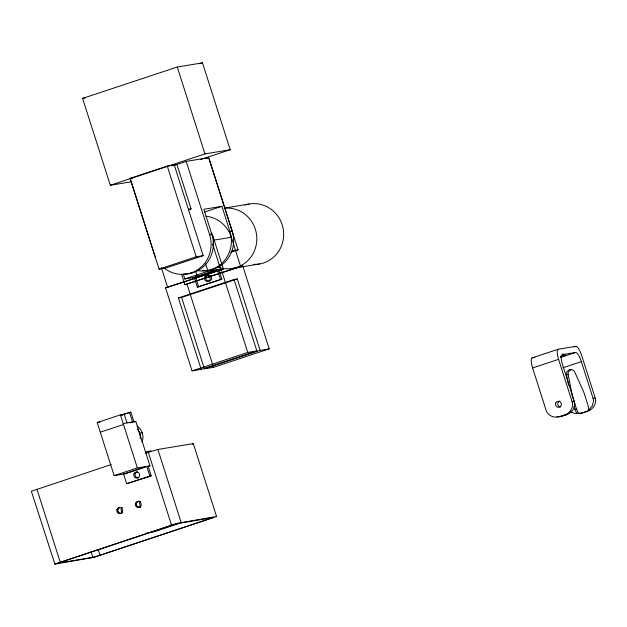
<?xml version="1.0" encoding="UTF-8"?>
<svg xmlns="http://www.w3.org/2000/svg" width="627" height="627" viewBox="0 0 627 627"><rect width="100%" height="100%" fill="white"/><g stroke="black" fill="none" stroke-linecap="round" stroke-linejoin="round"><path stroke-width="0.94" d="M568.611 385.229L566.518 374.711A4.052 3.911 80.6 0 1 569.12 370.079L569.943 369.805A4.052 3.911 80.6 0 1 574.716 371.991L583.878 392.4L587.883 404.948L588.847 409.784L592.256 405.912L593.503 401.217A8.802 8.48 80.6 0 0 593.071 398.349L581.37 361.669A10.142 2.688 71.7 0 0 575.602 352.468L562.184 354.694A10.142 2.688 71.7 0 0 562.576 364.789L574.285 401.468C575.751 405.959 573.297 410.951 569.394 413.342A13.676 13.175 80.6 0 1 566.534 414.706L562.207 416.14A13.676 13.175 80.6 0 1 559.104 416.751L556.886 416.712M565.099 355.007L560.953 356.434M192.223 444.214L193.602 443.579L157.636 449.496L145.503 453.196M560.953 356.959L562.552 356.34L560.789 356.787M111.167 464.568L31.35 491.278L54.902 564.128L94.034 557.278L216.848 516.429L177.417 523.279L54.902 564.128M131.811 181.705L110.321 185.263L82.592 98.4L177.253 67.034L202.482 62.849L230.203 149.72L200.507 159.556M199.7 63.774L202.482 62.849M171.461 165.849L174.243 164.932L203.195 255.659L166.077 267.956L159.101 269.116L130.142 178.389L167.26 166.084L176.924 164.486L191.094 208.885L188.312 209.802M110.321 185.263L204.974 153.897L230.203 149.72M175.074 165.097L186.203 161.405L208.76 157.675L232.17 231.026A30.417 29.304 80.6 0 1 202.67 270.566M206.902 158.286L208.76 157.675M204.269 212.145L221.903 206.307L229.913 231.402A30.417 29.304 80.6 0 1 197.497 270.582M159.101 269.116L196.22 256.811L203.195 255.659M230.673 252.336L238.095 249.875L209.144 159.148M183.335 274.336L184.808 278.96L208.007 271.272L220.626 269.179L212.733 244.467M184.808 278.96L197.427 276.868L220.626 269.179M201.181 369.366L178.389 297.943L234.067 279.493L256.858 350.916L201.181 369.366L192.05 370.878L165.567 287.871L223.392 269.061L214.152 240.11A30.417 29.304 80.6 0 0 211.048 233.315M165.567 287.871L223.392 269.061M181.712 274.712L184.894 284.666L242.72 265.864L269.21 348.871L213.533 367.32L204.402 368.833L181.611 297.41L178.389 297.943M184.894 284.666L242.72 265.864M220.485 279.368L217.404 269.712L194.198 277.4L197.286 287.056L221.825 279.148L218.745 269.492L195.546 277.181L198.626 286.829L221.825 279.148M181.611 297.41L237.288 278.96L260.08 350.383L269.21 348.871M192.05 370.878L247.736 352.429L256.858 350.916M204.402 368.833L260.08 350.383M145.315 467.076L124.898 473.847L114.161 475.627L97.216 422.535L120.423 414.855L124.177 414.228L126.952 422.911M120.227 415.403L130.847 412.104L133.927 421.759M120.462 415.458L124.177 414.228M120.643 415.489L130.847 412.104M100.296 432.191L123.503 424.503M129.805 422.904L132.587 421.979L129.507 412.331M134.021 422.042L135.808 421.446L149.978 465.845L148.121 466.457M114.161 475.627L137.36 467.938L149.978 465.845M149.837 476.034L146.757 466.378L123.558 474.067L126.638 483.715L151.178 475.807L148.097 466.159M151.178 475.807L126.638 483.715M562.207 416.14L560.06 416.493A13.676 13.175 80.6 0 1 556.956 417.112C552.434 417.527 547.536 414.917 546.148 410.434L532.597 367.963A10.142 2.688 71.7 0 1 532.198 357.868L558.187 349.255L575.899 346.316A10.142 2.688 71.7 0 1 581.668 355.525L595.219 397.996C596.685 402.487 594.239 407.479 590.336 409.878A13.676 13.175 80.6 0 1 587.475 411.234L583.141 412.668A13.676 13.175 80.6 0 1 580.046 413.287L577.828 413.24M574.05 346.935L575.899 346.316M560.757 357.39L575.602 352.468M532.597 367.963L558.579 359.349A10.142 2.688 71.7 0 1 558.187 349.255M562.811 367.822L581.37 361.669M569.12 370.079L571.55 369.538M100.03 555.263L213.721 517.393L175.826 523.913L57.731 563.156L92.851 557.372L100.03 555.263L98.243 549.667M560.06 416.493L564.386 415.058A13.676 13.175 80.6 0 0 567.247 413.702C571.15 411.304 573.603 406.312 572.137 401.821L558.579 359.349M570.57 411.68L574.363 413.365L578.486 413.405A13.575 13.073 80.6 0 0 582.608 412.754L587.475 411.234M561.055 355.956L565.123 354.976M82.592 98.4L85.397 97.937M130.142 178.389L132.83 177.943M188.413 209.324L191.094 208.885M221.903 206.307L203.861 209.293L211.871 234.388A30.417 29.304 80.6 0 1 183.335 273.983M224.223 208.156L249.154 204.018M164.125 268.042A30.417 29.304 80.6 0 0 198.892 268.881A30.417 29.304 80.6 0 0 209.614 234.764L211.871 234.388M229.913 231.402L232.17 231.026M212.224 236.222L212.898 236.113M214.152 240.11L231.332 237.265L240.572 266.216M231.99 250.886L238.095 249.875M191.016 272.941L193.273 272.573M211.315 269.579L213.564 269.21M232.68 268.419L259.523 263.967M234.067 279.493L237.288 278.96M197.286 287.056L198.626 286.829M97.216 422.535L100.038 422.073M123.19 423.538L135.808 421.446M532.198 357.868L534.996 357.406M142.251 432.771L139.562 433.218L139.758 433.813M566.518 374.711L568.133 374.444A4.052 3.911 80.6 0 1 570.727 369.812M145.519 451.785L150.982 450.876M572.137 401.821L574.285 401.468M593.071 398.349L595.219 397.996M574.034 406.562L574.896 409.259L576.503 408.984L578.486 413.405M588.847 409.784L590.454 409.509A13.598 13.096 80.6 0 1 586.935 411.32M564.386 415.058L566.534 414.706M582.608 412.754L583.141 412.668M170.058 525.269L177.496 524.039L154.297 531.727L146.859 532.958M574.896 409.259L576.879 413.671M562.921 353.597L563.446 355.25M576.503 408.984L572.498 396.444L568.133 374.444M177.253 67.034L204.974 153.897M221.245 269.422L247.736 352.429M186.203 161.405L209.614 234.764M205.648 263.881L208.007 271.272M167.26 166.084L196.22 256.811M195.671 271.381L197.427 276.868M187.042 284.313L213.533 367.32M161.358 267.611L167.715 287.519M130.526 179.863L153.936 253.214A30.417 29.304 80.6 0 0 155.661 257.493M193.296 443.579L216.542 516.429M157.863 449.457L181.109 522.307M148.293 452.271L171.539 525.12M120.423 414.855L137.36 467.938M91.064 551.776L92.851 557.372M36.93 489.17L60.176 562.019M205.875 216.229A30.417 29.304 80.6 0 1 231.332 237.265M211.315 232.978A12.681 12.211 80.6 0 1 212.937 244.554M137.289 429.166A12.681 12.211 80.6 0 1 140.244 438.587M137.07 426.156A12.681 12.211 80.6 0 1 141.968 442.066M138.967 477.719A3.041 2.931 80.6 0 1 135.181 475.478A3.041 2.931 80.6 0 1 137.634 471.81M224.38 208.188A30.417 29.304 80.6 0 1 256.655 242.085A30.417 29.304 80.6 0 1 218.204 267.149M245.094 205.037A30.417 29.304 80.6 0 1 283.373 230.054A30.417 29.304 80.6 0 1 253.269 264.351M560.718 406.978A3.041 2.931 80.6 0 1 559.927 400.974M140.714 506.812A3.041 2.931 80.6 0 1 136.145 504.61A3.041 2.931 80.6 0 1 140.095 501.451M121.912 513.113A3.041 2.931 80.6 0 1 117.813 511.616A3.041 2.931 80.6 0 1 119.577 507.533M121.536 507.604A3.041 2.931 80.6 0 1 122.077 507.894M140.965 506.248A3.041 2.931 80.6 0 1 140.072 502.039M140.182 507.141A3.041 2.931 80.6 0 1 136.435 505.041A3.041 2.931 80.6 0 1 138.591 501.279M139.719 501.255A3.041 2.931 80.6 0 1 140.009 501.318M122.673 512.557A3.041 2.931 80.6 0 1 121.889 507.705M121.372 513.364A3.041 2.931 80.6 0 1 119.53 507.596M121.74 507.572A3.041 2.931 80.6 0 1 122.014 507.698M204.621 277.205A3.041 2.931 80.6 0 0 207.741 281.398A3.041 2.931 80.6 0 0 209.653 276.546A3.041 2.931 80.6 0 0 204.621 277.205M205.969 276.985A3.041 2.931 80.6 0 0 209.089 281.178A3.041 2.931 80.6 0 0 211.001 276.327A3.041 2.931 80.6 0 0 205.969 276.985M133.982 473.871A3.041 2.931 80.6 0 0 137.101 478.064A3.041 2.931 80.6 0 0 139.014 473.213A3.041 2.931 80.6 0 0 133.982 473.871M555.734 403.122A3.041 2.931 80.6 0 0 558.853 407.315A3.041 2.931 80.6 0 0 560.765 402.463A3.041 2.931 80.6 0 0 555.734 403.122M135.534 503.238A3.041 2.931 80.6 0 0 138.653 507.431A3.041 2.931 80.6 0 0 140.566 502.58A3.041 2.931 80.6 0 0 135.534 503.238M116.975 509.39A3.041 2.931 80.6 0 0 120.094 513.584A3.041 2.931 80.6 0 0 122.006 508.732A3.041 2.931 80.6 0 0 116.975 509.39"/></g></svg>
